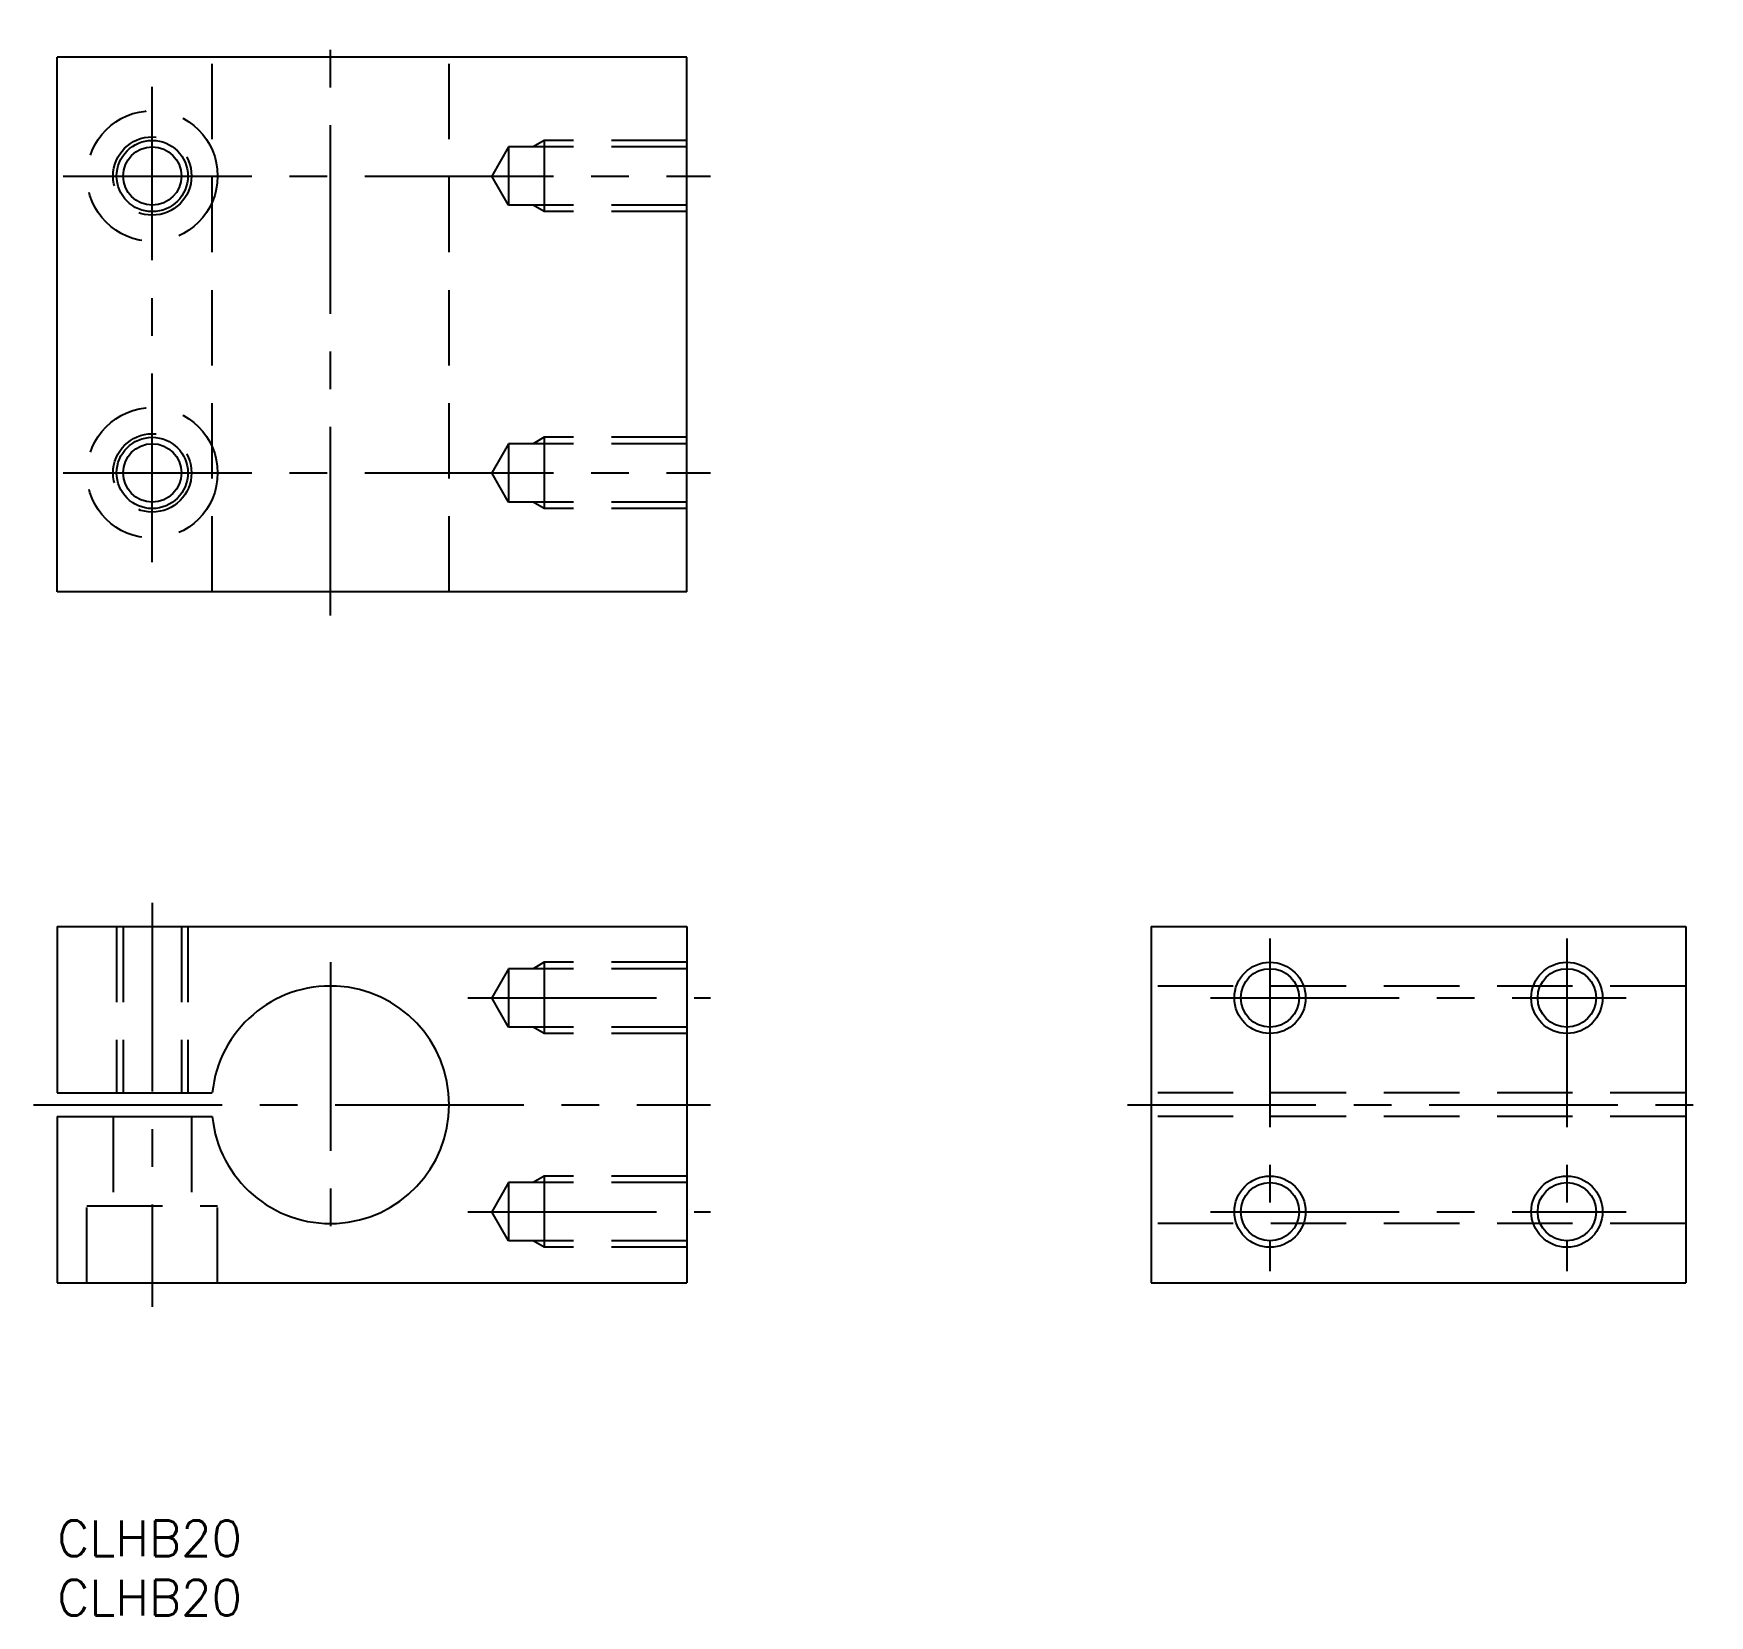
# Model space of a CAD drawing. Extents: x -2 to 139, y -8 to 125.
import ezdxf

# ---------------------------------------------------------------- set-up
doc = ezdxf.new("R2010")
doc.units = 0
doc.header["$LTSCALE"] = 0.5
doc.linetypes.add('CENTER', pattern=[50.8, 31.75, -6.35, 6.35, -6.35])
doc.linetypes.add('DASHED', pattern=[19.05, 12.7, -6.35])
for name, color, linetype in [('MSM_CENTER', 1, 'CENTER'), ('MSM_CONTINUOUS', 7, 'CONTINUOUS'), ('MSM_DASHED', 4, 'DASHED'), ('MSM_NARROW', 5, 'CONTINUOUS'), ('MSM_PART_NUMBER', 7, 'CONTINUOUS')]:
    doc.layers.add(name, color=color, linetype=linetype)
doc.styles.get("Standard").update_dxf_attribs({"font": 'txt.shx', "height": 3, "bigfont": 'bigfont.shx'})

# ---------------------------------------------------------------- blocks, each defined once
blk = doc.blocks.new('*U1')
at = {"layer": 'MSM_PART_NUMBER'}
blk.add_text('CLHB20', height=3, dxfattribs=at).set_placement((0, -3))
blk = doc.blocks.new('*U2')
at = {"layer": 'MSM_PART_NUMBER'}
blk.add_text('CLHB20', height=3, dxfattribs=at).set_placement((0, -8))

msp = doc.modelspace()

# ---------------------------------------------------------------- linework, layer by layer
at = {"layer": 'MSM_CENTER'}
for p, q in [((23, 76.2), (23, 125.2)), ((8, 80.7), (8, 120.7)), ((0.5, 113.2), (55, 113.2)), ((0.5, 88.2), (55, 88.2)), ((8, 52), (8, 18)), ((102.1, 49), (102.1, 21)), ((127.1, 49), (127.1, 21)), ((23, 47), (23, 23)), ((34.58, 44), (55, 44)), ((97.1, 44), (132.1, 44)), ((-2, 35), (55, 35)), ((90.1, 35), (139.1, 35)), ((34.58, 26), (55, 26)), ((97.1, 26), (132.1, 26))]:
    msp.add_line(p, q, dxfattribs=at)
at = {"layer": 'MSM_CONTINUOUS'}
for p, q in [((53, 123.2), (0, 123.2)), ((0, 78.2), (0, 123.2)), ((53, 78.2), (53, 123.2)), ((53, 78.2), (0, 78.2)), ((0, 50), (0, 36)), ((0, 50), (53, 50)), ((53, 50), (53, 20)), ((92.1, 50), (92.1, 20)), ((92.1, 50), (137.1, 50)), ((137.1, 50), (137.1, 20)), ((0, 36), (13.05, 36)), ((0, 34), (13.05, 34)), ((0, 34), (0, 20)), ((0, 20), (53, 20)), ((92.1, 20), (137.1, 20))]:
    msp.add_line(p, q, dxfattribs=at)
for centre in [(8, 113.2), (8, 88.2), (102.1, 44), (127.1, 44), (102.1, 26), (127.1, 26)]:
    msp.add_circle(centre, 2.46, dxfattribs=at)
msp.add_arc((23, 35), 10, 185.7392, 174.2608, dxfattribs=at)
at = {"layer": 'MSM_DASHED'}
for p, q in [((13.05, 78.2), (13.05, 123.2)), ((33, 78.2), (33, 123.2)), ((41, 116.2), (40.06, 115.66)), ((53, 116.2), (41, 116.2)), ((41, 116.2), (41, 110.2)), ((38, 115.66), (36.58, 113.2)), ((53, 115.66), (38, 115.66)), ((38, 115.66), (38, 110.74)), ((38, 110.74), (36.58, 113.2)), ((53, 110.74), (38, 110.74)), ((41, 110.2), (40.06, 110.74)), ((53, 110.2), (41, 110.2)), ((38, 90.66), (36.58, 88.2)), ((53, 90.66), (38, 90.66)), ((38, 90.66), (38, 85.74)), ((41, 91.2), (40.06, 90.66)), ((53, 91.2), (41, 91.2)), ((41, 91.2), (41, 85.2)), ((38, 85.74), (36.58, 88.2)), ((53, 85.74), (38, 85.74)), ((41, 85.2), (40.06, 85.74)), ((53, 85.2), (41, 85.2)), ((5, 50), (5, 36)), ((5.54, 50), (5.54, 36)), ((10.46, 50), (10.46, 36)), ((11, 50), (11, 36)), ((41, 47), (40.06, 46.46)), ((53, 47), (41, 47)), ((41, 47), (41, 41)), ((38, 46.46), (36.58, 44)), ((53, 46.46), (38, 46.46)), ((38, 46.46), (38, 41.54)), ((38, 41.54), (36.58, 44)), ((137.1, 45), (92.1, 45)), ((53, 41.54), (38, 41.54)), ((41, 41), (40.06, 41.54)), ((53, 41), (41, 41)), ((137.1, 36), (92.1, 36)), ((4.7, 34), (4.7, 26.5)), ((11.3, 34), (11.3, 26.5)), ((137.1, 34), (92.1, 34)), ((38, 28.46), (36.58, 26)), ((53, 28.46), (38, 28.46)), ((38, 28.46), (38, 23.54)), ((41, 29), (40.06, 28.46)), ((53, 29), (41, 29)), ((41, 29), (41, 23)), ((2.5, 20), (2.5, 26.5)), ((2.5, 26.5), (13.5, 26.5)), ((13.5, 20), (13.5, 26.5)), ((38, 23.54), (36.58, 26)), ((137.1, 25), (92.1, 25)), ((53, 23.54), (38, 23.54)), ((41, 23), (40.06, 23.54)), ((53, 23), (41, 23))]:
    msp.add_line(p, q, dxfattribs=at)
for centre, radius in [((8, 113.2), 5.5), ((8, 113.2), 3.3), ((8, 88.2), 5.5), ((8, 88.2), 3.3)]:
    msp.add_circle(centre, radius, dxfattribs=at)
at = {"layer": 'MSM_NARROW'}
for centre in [(8, 113.2), (8, 88.2), (102.1, 44), (127.1, 44), (102.1, 26), (127.1, 26)]:
    msp.add_circle(centre, 3, dxfattribs=at)

# ---------------------------------------------------------------- block references
at = {"layer": 'MSM_CONTINUOUS'}
for name in ['*U1', '*U2']:
    msp.add_blockref(name, (0, 0), dxfattribs=at)

doc.saveas('drawing.dxf')
